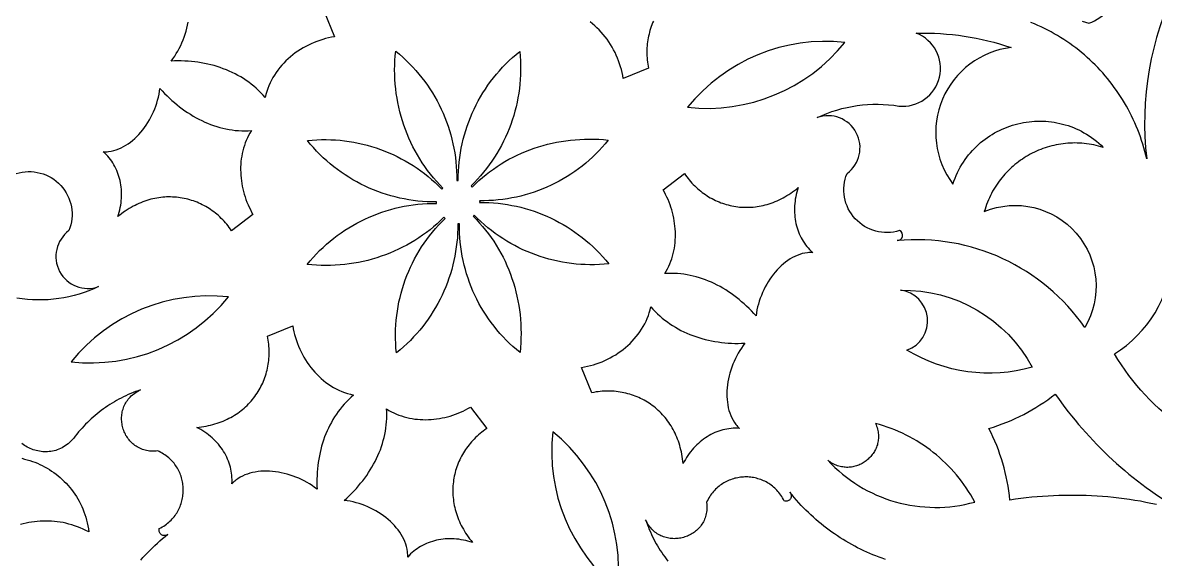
# Model space of a CAD drawing. Extents: x 3927 to 5087, y -513 to 1114.
# Drawn here: x 4436 to 4621.9, y 8.8 to 96.9 of the extents above; entities that cross this region are included whole.
import ezdxf

# ---------------------------------------------------------------- set-up
doc = ezdxf.new("R2010")
doc.units = 0
doc.layers.add('LAYER_1', color=18, linetype='CONTINUOUS')

msp = doc.modelspace()

# ---------------------------------------------------------------- linework, layer by layer
at = {"layer": 'LAYER_1'}
for points in [[(4609.86, 97.13), (4610.94, 96.78, 0.61665), (4612.75, 109.61, 0.063158)], [(4625.38, 103, 0.145764), (4620.44, 74.51), (4620.3, 75.13), (4620.14, 75.74), (4619.98, 76.35), (4619.8, 76.95), (4619.6, 77.55), (4619.4, 78.14), (4619.19, 78.72), (4618.97, 79.3), (4618.73, 79.87), (4618.49, 80.44), (4618.23, 81), (4617.96, 81.56), (4617.69, 82.11), (4617.4, 82.65), (4617.1, 83.18), (4616.8, 83.71), (4616.48, 84.24), (4616.15, 84.75), (4615.82, 85.26), (4615.47, 85.76), (4615.12, 86.25), (4614.76, 86.74), (4614.38, 87.22), (4614, 87.69), (4613.61, 88.15), (4613.22, 88.61), (4612.81, 89.06), (4612.39, 89.5), (4611.97, 89.93), (4611.54, 90.35), (4611.1, 90.77), (4610.66, 91.17), (4610.2, 91.57), (4609.74, 91.96), (4609.27, 92.34), (4608.79, 92.71), (4608.31, 93.07), (4607.82, 93.42), (4607.32, 93.77), (4606.82, 94.1), (4606.31, 94.43), (4605.79, 94.74), (4605.27, 95.05), (4604.74, 95.34), (4604.21, 95.63), (4603.66, 95.9), (4603.12, 96.17), (4602.57, 96.42), (4602.01, 96.67), (4601.44, 96.9)], [(4434.92, 72.11, -0.636132), (4443.56, 62.75, 0.862472), (4448.44, 53.57, -0.153049), (4435.04, 51.69, 0.87466)], [(4673.43, 31.76, -0.453995), (4615.15, 42.54, 0.240725), (4624.65, 58.31)], [(4622.02, 17.83), (4621.14, 18.02), (4620.27, 18.19), (4619.39, 18.36), (4618.5, 18.51), (4617.62, 18.64), (4616.73, 18.77), (4615.85, 18.88), (4614.96, 18.98), (4614.07, 19.07), (4613.18, 19.14), (4612.29, 19.21), (4611.39, 19.26), (4610.5, 19.3), (4609.61, 19.32), (4608.71, 19.34), (4607.82, 19.34), (4606.92, 19.33), (4606.03, 19.31), (4605.14, 19.27), (4604.24, 19.23), (4603.35, 19.17), (4602.46, 19.1), (4601.56, 19.02), (4600.67, 18.92), (4599.78, 18.82), (4598.89, 18.7), (4598, 18.57), (4597.92, 19.33), (4597.81, 20.1), (4597.69, 20.85), (4597.55, 21.61), (4597.39, 22.36), (4597.22, 23.11), (4597.03, 23.86), (4596.82, 24.59), (4596.59, 25.33), (4596.35, 26.06), (4596.09, 26.78), (4595.82, 27.5), (4595.52, 28.21), (4595.21, 28.91), (4594.89, 29.61), (4594.55, 30.3), (4595.28, 30.53), (4596.01, 30.78), (4596.74, 31.05), (4597.46, 31.33), (4598.17, 31.63), (4598.87, 31.94), (4599.56, 32.28), (4600.25, 32.62), (4600.93, 32.98), (4601.6, 33.36), (4602.26, 33.76), (4602.92, 34.16), (4603.56, 34.59), (4604.19, 35.03), (4604.82, 35.48), (4605.43, 35.95, 0.11065), (4626.36, 16.72)]]:
    msp.add_lwpolyline(points, format="xyb", dxfattribs=at)
for points in [[(4485.44, 98.69), (4487.15, 94.54), (4486.66, 94.46), (4486.17, 94.36), (4485.69, 94.24), (4485.21, 94.11), (4484.73, 93.96), (4484.26, 93.79), (4483.79, 93.6), (4483.33, 93.4), (4482.87, 93.19), (4482.42, 92.96), (4481.98, 92.71), (4481.55, 92.45), (4481.13, 92.18), (4480.71, 91.89), (4480.31, 91.58), (4479.92, 91.26), (4479.54, 90.93), (4479.18, 90.59), (4478.82, 90.23), (4478.48, 89.87), (4478.16, 89.49), (4477.85, 89.09), (4477.56, 88.69), (4477.29, 88.27), (4477.03, 87.85), (4476.79, 87.41), (4476.57, 86.97), (4476.37, 86.51), (4476.19, 86.04), (4476.03, 85.57), (4475.89, 85.08), (4475.78, 84.59), (4475.43, 84.99), (4475.06, 85.37), (4474.68, 85.74), (4474.3, 86.1), (4473.9, 86.45), (4473.49, 86.78), (4473.07, 87.09), (4472.64, 87.39), (4472.2, 87.68), (4471.76, 87.96), (4471.3, 88.22), (4470.84, 88.46), (4470.36, 88.7), (4469.88, 88.92), (4469.4, 89.12), (4468.9, 89.31), (4468.4, 89.49), (4467.89, 89.66), (4467.38, 89.81), (4466.86, 89.95), (4466.34, 90.07), (4465.81, 90.18), (4465.28, 90.28), (4464.74, 90.37), (4464.2, 90.44), (4463.66, 90.49), (4463.11, 90.54), (4462.56, 90.57), (4462.01, 90.59), (4461.45, 90.59), (4460.89, 90.58), (4460.34, 90.56), (4460.63, 90.95), (4460.92, 91.36), (4461.19, 91.78), (4461.44, 92.21), (4461.68, 92.65), (4461.91, 93.1), (4462.12, 93.56), (4462.31, 94.03), (4462.49, 94.5), (4462.65, 94.98), (4462.79, 95.46), (4462.92, 95.95), (4463.03, 96.43), (4463.12, 96.92)], [(4539.48, 97.1), (4539.35, 96.81), (4539.23, 96.51), (4539.12, 96.21), (4539.02, 95.91), (4538.92, 95.6), (4538.84, 95.29), (4538.76, 94.98), (4538.68, 94.67), (4538.62, 94.35), (4538.57, 94.03), (4538.52, 93.71), (4538.48, 93.39), (4538.45, 93.06), (4538.43, 92.74), (4538.41, 92.41), (4538.41, 92.08), (4538.41, 91.75), (4538.42, 91.42), (4538.45, 91.08), (4538.47, 90.75), (4538.51, 90.41), (4538.56, 90.08), (4538.62, 89.74), (4538.68, 89.41), (4534.53, 87.7), (4534.45, 88.19), (4534.35, 88.68), (4534.23, 89.16), (4534.1, 89.64), (4533.94, 90.12), (4533.78, 90.59), (4533.59, 91.06), (4533.39, 91.52), (4533.18, 91.98), (4532.95, 92.43), (4532.7, 92.87), (4532.44, 93.3), (4532.16, 93.72), (4531.87, 94.13), (4531.57, 94.54), (4531.25, 94.93), (4530.92, 95.31), (4530.58, 95.67), (4530.22, 96.03), (4529.85, 96.36), (4529.47, 96.69), (4529.08, 97)], [(4455.35, 8.7), (4455.72, 9.12), (4456.09, 9.53), (4456.48, 9.93), (4456.87, 10.34), (4457.27, 10.73), (4457.68, 11.12), (4458.09, 11.5), (4458.51, 11.88), (4458.94, 12.24), (4459.38, 12.61), (4459.82, 12.96), (4459.69, 12.86), (4459.56, 12.79), (4459.42, 12.75), (4459.28, 12.73), (4459.14, 12.73), (4459, 12.76), (4458.87, 12.81), (4458.75, 12.88), (4458.64, 12.96), (4458.55, 13.06), (4458.47, 13.17), (4458.41, 13.3), (4458.37, 13.43), (4458.35, 13.58), (4458.36, 13.73), (4458.4, 13.89), (4458.65, 14.02), (4458.89, 14.15), (4459.12, 14.29), (4459.34, 14.44), (4459.56, 14.6), (4459.76, 14.76), (4459.96, 14.92), (4460.15, 15.1), (4460.33, 15.27), (4460.51, 15.46), (4460.68, 15.65), (4460.83, 15.84), (4460.98, 16.04), (4461.13, 16.24), (4461.26, 16.44), (4461.39, 16.65), (4461.51, 16.87), (4461.62, 17.08), (4461.72, 17.3), (4461.81, 17.53), (4461.9, 17.75), (4461.98, 17.98), (4462.05, 18.21), (4462.11, 18.44), (4462.17, 18.68), (4462.21, 18.91), (4462.25, 19.15), (4462.28, 19.39), (4462.31, 19.63), (4462.32, 19.87), (4462.33, 20.1), (4462.33, 20.34), (4462.32, 20.58), (4462.3, 20.82), (4462.28, 21.06), (4462.24, 21.3), (4462.2, 21.53), (4462.16, 21.77), (4462.1, 22), (4462.03, 22.23), (4461.96, 22.46), (4461.88, 22.69), (4461.8, 22.92), (4461.7, 23.14), (4461.6, 23.36), (4461.49, 23.57), (4461.37, 23.78), (4461.24, 23.99), (4461.11, 24.2), (4460.96, 24.4), (4460.81, 24.59), (4460.65, 24.79), (4460.49, 24.97), (4460.31, 25.15), (4460.13, 25.33), (4459.94, 25.5), (4459.75, 25.67), (4459.54, 25.82), (4459.33, 25.98), (4459.11, 26.12), (4458.88, 26.26), (4458.64, 26.39), (4458.4, 26.52), (4458.15, 26.64), (4457.87, 26.61), (4457.6, 26.59), (4457.33, 26.58), (4457.07, 26.59), (4456.81, 26.61), (4456.56, 26.64), (4456.32, 26.69), (4456.08, 26.74), (4455.85, 26.8), (4455.62, 26.88), (4455.4, 26.96), (4455.19, 27.06), (4454.98, 27.16), (4454.78, 27.27), (4454.59, 27.39), (4454.4, 27.52), (4454.22, 27.66), (4454.05, 27.8), (4453.88, 27.95), (4453.73, 28.11), (4453.57, 28.28), (4453.43, 28.45), (4453.29, 28.62), (4453.17, 28.8), (4453.04, 28.99), (4452.93, 29.18), (4452.83, 29.38), (4452.73, 29.58), (4452.64, 29.78), (4452.56, 29.99), (4452.48, 30.2), (4452.42, 30.41), (4452.36, 30.63), (4452.31, 30.85), (4452.28, 31.07), (4452.24, 31.29), (4452.22, 31.51), (4452.21, 31.73), (4452.21, 31.95), (4452.21, 32.18), (4452.23, 32.4), (4452.25, 32.62), (4452.28, 32.84), (4452.32, 33.06), (4452.38, 33.28), (4452.44, 33.5), (4452.51, 33.71), (4452.59, 33.92), (4452.68, 34.13), (4452.78, 34.33), (4452.9, 34.53), (4453.02, 34.73), (4453.15, 34.92), (4453.29, 35.11), (4453.45, 35.29), (4453.61, 35.46), (4453.78, 35.64), (4453.97, 35.8), (4454.17, 35.96), (4454.37, 36.11), (4454.59, 36.25), (4454.82, 36.39), (4455.06, 36.52), (4455.31, 36.64), (4454.91, 36.5), (4454.5, 36.35), (4454.1, 36.19), (4453.7, 36.03), (4453.3, 35.86), (4452.91, 35.68), (4452.53, 35.5), (4452.14, 35.3), (4451.76, 35.1), (4451.39, 34.9), (4451.02, 34.68), (4450.65, 34.46), (4450.29, 34.24), (4449.93, 34), (4449.57, 33.76), (4449.22, 33.51), (4448.88, 33.26), (4448.54, 33), (4448.21, 32.73), (4447.88, 32.46), (4447.55, 32.18), (4447.23, 31.9), (4446.92, 31.6), (4446.61, 31.31), (4446.31, 31), (4446.01, 30.69), (4445.72, 30.38), (4445.43, 30.05), (4445.15, 29.73), (4444.88, 29.39), (4444.61, 29.06), (4444.35, 28.71), (4444.12, 28.46), (4443.9, 28.23), (4443.66, 28.01), (4443.42, 27.81), (4443.18, 27.62), (4442.94, 27.45), (4442.69, 27.29), (4442.43, 27.15), (4442.17, 27.02), (4441.92, 26.91), (4441.65, 26.81), (4441.39, 26.72), (4441.13, 26.65), (4440.86, 26.59), (4440.59, 26.54), (4440.32, 26.51), (4440.06, 26.49), (4439.79, 26.48), (4439.52, 26.48), (4439.26, 26.5), (4438.99, 26.53), (4438.73, 26.57), (4438.47, 26.62), (4438.21, 26.68), (4437.96, 26.75), (4437.7, 26.83), (4437.45, 26.92), (4437.21, 27.02), (4436.97, 27.13), (4436.73, 27.25), (4436.5, 27.38), (4436.28, 27.52), (4436.06, 27.67), (4435.84, 27.83)], [(4435.85, 25.41), (4436.28, 25.3), (4436.71, 25.19), (4437.14, 25.06), (4437.56, 24.91), (4437.97, 24.76), (4438.38, 24.59), (4438.79, 24.41), (4439.19, 24.22), (4439.58, 24.01), (4439.97, 23.79), (4440.35, 23.56), (4440.73, 23.32), (4441.09, 23.07), (4441.45, 22.8), (4441.8, 22.53), (4442.14, 22.24), (4442.48, 21.94), (4442.8, 21.63), (4443.11, 21.31), (4443.42, 20.98), (4443.71, 20.63), (4444, 20.28), (4444.27, 19.92), (4444.53, 19.54), (4444.78, 19.16), (4445.02, 18.77), (4445.25, 18.36), (4445.46, 17.95), (4445.66, 17.53), (4445.85, 17.1), (4446.02, 16.66), (4446.18, 16.21), (4446.32, 15.75), (4446.45, 15.28), (4446.57, 14.81), (4446.67, 14.32), (4446.75, 13.83), (4446.82, 13.33), (4446.36, 13.57), (4445.9, 13.79), (4445.43, 13.99), (4444.96, 14.18), (4444.49, 14.35), (4444.02, 14.5), (4443.55, 14.63), (4443.07, 14.75), (4442.6, 14.86), (4442.12, 14.94), (4441.65, 15.01), (4441.17, 15.06), (4440.7, 15.1), (4440.23, 15.13), (4439.76, 15.13), (4439.29, 15.12), (4438.82, 15.1), (4438.35, 15.06), (4437.89, 15.01), (4437.43, 14.95), (4436.97, 14.86), (4436.52, 14.77), (4436.07, 14.66), (4435.63, 14.54)], [(4577.56, 8.84), (4577.04, 9.02), (4576.53, 9.2), (4576.01, 9.4), (4575.5, 9.6), (4574.99, 9.81), (4574.49, 10.04), (4573.99, 10.26), (4573.49, 10.5), (4573, 10.75), (4572.51, 11), (4572.03, 11.26), (4571.55, 11.53), (4571.07, 11.81), (4570.6, 12.09), (4570.13, 12.39), (4569.67, 12.69), (4569.21, 13), (4568.76, 13.31), (4568.31, 13.64), (4567.87, 13.97), (4567.43, 14.31), (4566.99, 14.66), (4566.57, 15.01), (4566.14, 15.37), (4565.73, 15.74), (4565.32, 16.12), (4564.91, 16.51), (4564.51, 16.9), (4564.11, 17.3), (4563.73, 17.7), (4563.34, 18.12), (4562.97, 18.54), (4562.6, 18.97), (4562.24, 19.4), (4561.88, 19.85), (4561.98, 19.72), (4562.05, 19.58), (4562.1, 19.44), (4562.11, 19.3), (4562.11, 19.16), (4562.08, 19.03), (4562.03, 18.9), (4561.97, 18.78), (4561.88, 18.67), (4561.79, 18.57), (4561.67, 18.49), (4561.55, 18.43), (4561.41, 18.39), (4561.26, 18.38), (4561.11, 18.39), (4560.95, 18.43), (4560.83, 18.68), (4560.69, 18.91), (4560.55, 19.15), (4560.4, 19.37), (4560.25, 19.58), (4560.09, 19.79), (4559.92, 19.99), (4559.75, 20.18), (4559.57, 20.36), (4559.39, 20.54), (4559.2, 20.7), (4559.01, 20.86), (4558.81, 21.01), (4558.61, 21.15), (4558.4, 21.29), (4558.19, 21.41), (4557.98, 21.53), (4557.76, 21.64), (4557.54, 21.74), (4557.32, 21.84), (4557.09, 21.93), (4556.86, 22), (4556.63, 22.07), (4556.4, 22.14), (4556.17, 22.19), (4555.93, 22.24), (4555.69, 22.28), (4555.46, 22.31), (4555.22, 22.33), (4554.98, 22.35), (4554.74, 22.35), (4554.5, 22.35), (4554.26, 22.34), (4554.02, 22.33), (4553.78, 22.3), (4553.55, 22.27), (4553.31, 22.23), (4553.07, 22.18), (4552.84, 22.13), (4552.61, 22.06), (4552.38, 21.99), (4552.15, 21.91), (4551.93, 21.82), (4551.71, 21.73), (4551.49, 21.62), (4551.27, 21.51), (4551.06, 21.39), (4550.85, 21.27), (4550.65, 21.13), (4550.45, 20.99), (4550.25, 20.84), (4550.06, 20.68), (4549.87, 20.51), (4549.69, 20.34), (4549.51, 20.16), (4549.34, 19.97), (4549.18, 19.77), (4549.02, 19.57), (4548.87, 19.35), (4548.72, 19.13), (4548.58, 18.91), (4548.45, 18.67), (4548.33, 18.43), (4548.21, 18.17), (4548.24, 17.9), (4548.26, 17.62), (4548.26, 17.36), (4548.25, 17.09), (4548.23, 16.84), (4548.2, 16.59), (4548.16, 16.34), (4548.1, 16.11), (4548.04, 15.87), (4547.96, 15.65), (4547.88, 15.43), (4547.79, 15.22), (4547.68, 15.01), (4547.57, 14.81), (4547.45, 14.62), (4547.32, 14.43), (4547.19, 14.25), (4547.04, 14.08), (4546.89, 13.91), (4546.73, 13.75), (4546.57, 13.6), (4546.4, 13.46), (4546.22, 13.32), (4546.04, 13.19), (4545.85, 13.07), (4545.66, 12.96), (4545.46, 12.85), (4545.26, 12.75), (4545.06, 12.66), (4544.85, 12.58), (4544.64, 12.51), (4544.43, 12.45), (4544.21, 12.39), (4544, 12.34), (4543.78, 12.3), (4543.56, 12.27), (4543.33, 12.25), (4543.11, 12.24), (4542.89, 12.23), (4542.67, 12.24), (4542.44, 12.25), (4542.22, 12.28), (4542, 12.31), (4541.78, 12.35), (4541.56, 12.4), (4541.35, 12.46), (4541.14, 12.54), (4540.92, 12.62), (4540.72, 12.71), (4540.51, 12.81), (4540.31, 12.92), (4540.12, 13.04), (4539.93, 13.18), (4539.74, 13.32), (4539.56, 13.47), (4539.38, 13.64), (4539.21, 13.81), (4539.04, 14), (4538.89, 14.19), (4538.73, 14.4), (4538.59, 14.62), (4538.45, 14.85), (4538.33, 15.09), (4538.2, 15.34), (4538.35, 14.93), (4538.49, 14.53), (4538.65, 14.12), (4538.81, 13.73), (4538.98, 13.33), (4539.16, 12.94), (4539.35, 12.55), (4539.54, 12.17), (4539.74, 11.79), (4539.95, 11.41), (4540.16, 11.04), (4540.38, 10.67), (4540.61, 10.31), (4540.84, 9.95), (4541.08, 9.6), (4541.33, 9.25), (4541.58, 8.91), (4541.84, 8.57)]]:
    msp.add_lwpolyline(points, dxfattribs=at)
for points in [[(4613.31, 76.4), (4612.92, 76.52), (4612.53, 76.63), (4612.14, 76.72), (4611.75, 76.81), (4611.36, 76.88), (4610.97, 76.95), (4610.58, 77), (4610.19, 77.05), (4609.8, 77.08), (4609.41, 77.11), (4609.02, 77.12), (4608.63, 77.13), (4608.24, 77.12), (4607.86, 77.11), (4607.47, 77.08), (4607.09, 77.05), (4606.71, 77.01), (4606.33, 76.95), (4605.96, 76.89), (4605.58, 76.82), (4605.21, 76.74), (4604.84, 76.65), (4604.47, 76.55), (4604.11, 76.44), (4603.75, 76.33), (4603.39, 76.2), (4603.04, 76.07), (4602.69, 75.93), (4602.34, 75.78), (4602, 75.62), (4601.66, 75.45), (4601.33, 75.28), (4601, 75.1), (4600.67, 74.91), (4600.35, 74.71), (4600.03, 74.5), (4599.72, 74.29), (4599.41, 74.06), (4599.11, 73.83), (4598.82, 73.6), (4598.53, 73.35), (4598.24, 73.1), (4597.97, 72.84), (4597.69, 72.58), (4597.43, 72.3), (4597.17, 72.02), (4596.92, 71.74), (4596.67, 71.44), (4596.43, 71.14), (4596.2, 70.84), (4595.98, 70.52), (4595.76, 70.2), (4595.55, 69.88), (4595.35, 69.54), (4595.15, 69.21), (4594.96, 68.86), (4594.79, 68.51), (4594.62, 68.15), (4594.46, 67.79), (4594.3, 67.42), (4594.16, 67.05), (4594.02, 66.67), (4593.9, 66.28), (4593.78, 65.89, -0.719328), (4610.29, 46.86, 0.270929), (4579.51, 61.11, 0.777705), (4579.89, 62.76, -0.636132), (4571.26, 72.13, 0.862472), (4566.38, 81.3, -0.153049), (4579.78, 83.18, 0.87466), (4582.62, 95.13, -0.089383), (4598.18, 92.78, 0.578149), (4588.64, 70.37), (4588.8, 70.86), (4588.99, 71.34), (4589.18, 71.81), (4589.39, 72.27), (4589.61, 72.72), (4589.85, 73.16), (4590.1, 73.58), (4590.36, 74), (4590.63, 74.4), (4590.91, 74.79), (4591.21, 75.17), (4591.51, 75.54), (4591.83, 75.89), (4592.15, 76.23), (4592.49, 76.57), (4592.83, 76.89), (4593.18, 77.19), (4593.55, 77.49), (4593.92, 77.77), (4594.29, 78.04), (4594.68, 78.3), (4595.07, 78.54), (4595.47, 78.78), (4595.88, 79), (4596.29, 79.2), (4596.7, 79.4), (4597.13, 79.58), (4597.56, 79.75), (4597.99, 79.9), (4598.43, 80.04), (4598.87, 80.17), (4599.31, 80.29), (4599.76, 80.39), (4600.21, 80.47), (4600.66, 80.55), (4601.12, 80.61), (4601.57, 80.66), (4602.03, 80.69), (4602.49, 80.71), (4602.95, 80.71), (4603.41, 80.7), (4603.88, 80.68), (4604.34, 80.64), (4604.8, 80.59), (4605.25, 80.52), (4605.71, 80.44), (4606.17, 80.35), (4606.62, 80.24), (4607.07, 80.11), (4607.52, 79.97), (4607.97, 79.82), (4608.41, 79.65), (4608.85, 79.46), (4609.28, 79.26), (4609.71, 79.04), (4610.14, 78.81), (4610.55, 78.57), (4610.97, 78.3), (4611.38, 78.03), (4611.78, 77.73), (4612.17, 77.42), (4612.56, 77.1), (4612.94, 76.76)], [(4545.1, 82.98, 0.255743), (4570.9, 93.62, 0.255743)], [(4469.74, 51.88, 0.255743), (4443.94, 41.24, 0.255743)], [(4581.09, 43.16, 0.794747), (4580.01, 52.98, -0.281952), (4601.66, 40.34, -0.207503)], [(4522.97, 29.75, 0.255743), (4533.6, 3.95, 0.255743)]]:
    msp.add_lwpolyline(points, format="xyb", close=True, dxfattribs=at)
for points in [[(4517.6, 42.77), (4517.01, 43.26), (4516.43, 43.76), (4515.87, 44.27), (4515.33, 44.8), (4514.81, 45.35), (4514.3, 45.91), (4513.81, 46.48), (4513.33, 47.07), (4512.87, 47.66), (4512.44, 48.27), (4512.01, 48.9), (4511.61, 49.53), (4511.23, 50.17), (4510.86, 50.83), (4510.51, 51.49), (4510.18, 52.17), (4509.87, 52.85), (4509.58, 53.54), (4509.31, 54.24), (4509.06, 54.95), (4508.83, 55.66), (4508.62, 56.39), (4508.43, 57.11), (4508.25, 57.85), (4508.1, 58.59), (4507.97, 59.33), (4507.87, 60.08), (4507.78, 60.84), (4507.71, 61.59), (4507.67, 62.36), (4507.65, 63.12), (4507.65, 63.89), (4507.52, 63.88), (4507.39, 63.89), (4507.38, 63.12), (4507.35, 62.36), (4507.31, 61.6), (4507.24, 60.84), (4507.14, 60.09), (4507.03, 59.34), (4506.9, 58.59), (4506.75, 57.85), (4506.57, 57.12), (4506.38, 56.39), (4506.16, 55.67), (4505.93, 54.95), (4505.67, 54.25), (4505.4, 53.54), (4505.11, 52.85), (4504.79, 52.17), (4504.46, 51.49), (4504.11, 50.83), (4503.74, 50.17), (4503.35, 49.52), (4502.94, 48.88), (4502.52, 48.26), (4502.08, 47.65), (4501.62, 47.04), (4501.14, 46.45), (4500.64, 45.87), (4500.13, 45.31), (4499.6, 44.76), (4499.05, 44.22), (4498.48, 43.7), (4497.9, 43.19), (4497.3, 42.7), (4497.23, 43.47), (4497.19, 44.24), (4497.16, 45.01), (4497.16, 45.77), (4497.17, 46.54), (4497.21, 47.3), (4497.28, 48.06), (4497.36, 48.81), (4497.46, 49.57), (4497.59, 50.31), (4497.73, 51.05), (4497.9, 51.79), (4498.09, 52.52), (4498.29, 53.25), (4498.52, 53.97), (4498.77, 54.68), (4499.04, 55.38), (4499.32, 56.08), (4499.63, 56.77), (4499.95, 57.44), (4500.3, 58.11), (4500.66, 58.78), (4501.04, 59.43), (4501.44, 60.07), (4501.86, 60.7), (4502.3, 61.31), (4502.75, 61.92), (4503.22, 62.52), (4503.72, 63.1), (4504.22, 63.67), (4504.75, 64.22), (4505.29, 64.76), (4505.19, 64.85), (4505.1, 64.95), (4504.56, 64.41), (4504, 63.89), (4503.42, 63.39), (4502.83, 62.9), (4502.22, 62.44), (4501.6, 61.99), (4500.97, 61.56), (4500.33, 61.15), (4499.67, 60.75), (4499.01, 60.38), (4498.33, 60.02), (4497.64, 59.69), (4496.95, 59.37), (4496.24, 59.07), (4495.53, 58.8), (4494.81, 58.54), (4494.08, 58.3), (4493.34, 58.08), (4492.6, 57.88), (4491.85, 57.7), (4491.1, 57.55), (4490.34, 57.41), (4489.58, 57.29), (4488.82, 57.2), (4488.05, 57.12), (4487.28, 57.07), (4486.51, 57.04), (4485.74, 57.03), (4484.96, 57.04), (4484.19, 57.07), (4483.41, 57.12), (4482.64, 57.2), (4483.14, 57.79), (4483.65, 58.37), (4484.18, 58.94), (4484.71, 59.48), (4485.27, 60.01), (4485.84, 60.52), (4486.42, 61.02), (4487.01, 61.5), (4487.61, 61.95), (4488.23, 62.4), (4488.86, 62.82), (4489.49, 63.22), (4490.14, 63.61), (4490.8, 63.98), (4491.47, 64.33), (4492.15, 64.66), (4492.83, 64.97), (4493.53, 65.26), (4494.23, 65.53), (4494.94, 65.79), (4495.65, 66.02), (4496.38, 66.23), (4497.11, 66.42), (4497.84, 66.59), (4498.58, 66.74), (4499.33, 66.87), (4500.08, 66.98), (4500.83, 67.07), (4501.59, 67.13), (4502.35, 67.18), (4503.11, 67.2), (4503.88, 67.2), (4503.88, 67.33), (4503.88, 67.46), (4503.12, 67.47), (4502.35, 67.49), (4501.59, 67.54), (4500.84, 67.61), (4500.08, 67.7), (4499.33, 67.82), (4498.59, 67.95), (4497.85, 68.1), (4497.12, 68.28), (4496.39, 68.47), (4495.66, 68.68), (4494.95, 68.92), (4494.24, 69.17), (4493.54, 69.45), (4492.85, 69.74), (4492.16, 70.06), (4491.49, 70.39), (4490.82, 70.74), (4490.16, 71.11), (4489.52, 71.5), (4488.88, 71.9), (4488.25, 72.33), (4487.64, 72.77), (4487.04, 73.23), (4486.45, 73.71), (4485.87, 74.21), (4485.3, 74.72), (4484.75, 75.25), (4484.22, 75.8), (4483.69, 76.37), (4483.18, 76.95), (4482.69, 77.54), (4483.46, 77.61), (4484.23, 77.66), (4485, 77.69), (4485.77, 77.69), (4486.53, 77.67), (4487.3, 77.63), (4488.05, 77.57), (4488.81, 77.49), (4489.56, 77.39), (4490.31, 77.26), (4491.05, 77.11), (4491.79, 76.95), (4492.52, 76.76), (4493.24, 76.55), (4493.96, 76.33), (4494.67, 76.08), (4495.38, 75.81), (4496.07, 75.53), (4496.76, 75.22), (4497.44, 74.9), (4498.11, 74.55), (4498.77, 74.19), (4499.42, 73.81), (4500.06, 73.41), (4500.69, 72.99), (4501.31, 72.55), (4501.92, 72.1), (4502.51, 71.62), (4503.09, 71.13), (4503.66, 70.63), (4504.22, 70.1), (4504.76, 69.56), (4504.85, 69.66), (4504.94, 69.74), (4504.41, 70.29), (4503.89, 70.85), (4503.38, 71.43), (4502.9, 72.02), (4502.43, 72.63), (4501.98, 73.25), (4501.55, 73.88), (4501.14, 74.52), (4500.75, 75.17), (4500.37, 75.84), (4500.02, 76.52), (4499.68, 77.2), (4499.37, 77.9), (4499.07, 78.61), (4498.79, 79.32), (4498.53, 80.04), (4498.29, 80.77), (4498.08, 81.5), (4497.88, 82.25), (4497.7, 82.99), (4497.54, 83.75), (4497.41, 84.5), (4497.29, 85.26), (4497.19, 86.03), (4497.12, 86.8), (4497.06, 87.57), (4497.03, 88.34), (4497.02, 89.11), (4497.03, 89.89), (4497.06, 90.66), (4497.12, 91.43), (4497.19, 92.21), (4497.79, 91.71), (4498.37, 91.2), (4498.93, 90.67), (4499.48, 90.13), (4500.01, 89.58), (4500.52, 89.01), (4501.01, 88.43), (4501.49, 87.84), (4501.95, 87.24), (4502.39, 86.62), (4502.81, 85.99), (4503.22, 85.35), (4503.61, 84.71), (4503.97, 84.05), (4504.32, 83.38), (4504.65, 82.7), (4504.97, 82.02), (4505.26, 81.32), (4505.53, 80.62), (4505.78, 79.91), (4506.01, 79.19), (4506.23, 78.47), (4506.42, 77.74), (4506.59, 77.01), (4506.74, 76.27), (4506.87, 75.52), (4506.98, 74.77), (4507.06, 74.02), (4507.13, 73.26), (4507.17, 72.5), (4507.2, 71.73), (4507.2, 70.97), (4507.33, 70.97), (4507.46, 70.96), (4507.46, 71.73), (4507.49, 72.49), (4507.54, 73.25), (4507.61, 74.01), (4507.7, 74.76), (4507.81, 75.51), (4507.94, 76.26), (4508.1, 77), (4508.27, 77.73), (4508.47, 78.46), (4508.68, 79.18), (4508.91, 79.9), (4509.17, 80.61), (4509.44, 81.31), (4509.74, 82), (4510.05, 82.69), (4510.38, 83.36), (4510.73, 84.03), (4511.1, 84.68), (4511.49, 85.33), (4511.9, 85.97), (4512.32, 86.59), (4512.77, 87.21), (4513.23, 87.81), (4513.71, 88.4), (4514.2, 88.98), (4514.72, 89.54), (4515.25, 90.09), (4515.8, 90.63), (4516.36, 91.16), (4516.94, 91.66), (4517.54, 92.16), (4517.61, 91.39), (4517.66, 90.62), (4517.68, 89.85), (4517.69, 89.08), (4517.67, 88.31), (4517.63, 87.55), (4517.57, 86.79), (4517.48, 86.04), (4517.38, 85.29), (4517.26, 84.54), (4517.11, 83.8), (4516.94, 83.06), (4516.76, 82.33), (4516.55, 81.61), (4516.32, 80.89), (4516.08, 80.18), (4515.81, 79.47), (4515.52, 78.78), (4515.22, 78.09), (4514.89, 77.41), (4514.55, 76.74), (4514.18, 76.08), (4513.8, 75.43), (4513.4, 74.79), (4512.98, 74.16), (4512.55, 73.54), (4512.09, 72.93), (4511.62, 72.34), (4511.13, 71.76), (4510.62, 71.19), (4510.1, 70.63), (4509.55, 70.09), (4509.65, 70), (4509.74, 69.9), (4510.29, 70.44), (4510.85, 70.96), (4511.42, 71.46), (4512.01, 71.95), (4512.61, 72.41), (4513.22, 72.86), (4513.84, 73.28), (4514.48, 73.69), (4515.12, 74.08), (4515.78, 74.45), (4516.45, 74.8), (4517.13, 75.14), (4517.81, 75.45), (4518.51, 75.74), (4519.21, 76.02), (4519.93, 76.27), (4520.65, 76.51), (4521.37, 76.72), (4522.11, 76.92), (4522.85, 77.09), (4523.59, 77.25), (4524.35, 77.38), (4525.1, 77.5), (4525.86, 77.59), (4526.63, 77.67), (4527.4, 77.72), (4528.17, 77.75), (4528.95, 77.76), (4529.73, 77.76), (4530.51, 77.73), (4531.29, 77.68), (4532.07, 77.6), (4531.59, 77.01), (4531.09, 76.44), (4530.57, 75.88), (4530.04, 75.34), (4529.5, 74.81), (4528.94, 74.3), (4528.37, 73.81), (4527.78, 73.34), (4527.18, 72.88), (4526.57, 72.44), (4525.95, 72.02), (4525.32, 71.62), (4524.67, 71.23), (4524.02, 70.86), (4523.36, 70.52), (4522.68, 70.19), (4522, 69.88), (4521.31, 69.59), (4520.61, 69.32), (4519.9, 69.06), (4519.18, 68.83), (4518.46, 68.62), (4517.73, 68.43), (4517, 68.26), (4516.26, 68.11), (4515.52, 67.98), (4514.77, 67.87), (4514.01, 67.78), (4513.25, 67.72), (4512.49, 67.67), (4511.73, 67.65), (4510.96, 67.65), (4510.97, 67.52), (4510.96, 67.39), (4511.73, 67.38), (4512.49, 67.36), (4513.25, 67.31), (4514.01, 67.24), (4514.76, 67.15), (4515.51, 67.04), (4516.25, 66.9), (4516.99, 66.75), (4517.73, 66.58), (4518.46, 66.38), (4519.18, 66.17), (4519.89, 65.93), (4520.6, 65.68), (4521.3, 65.4), (4522, 65.11), (4522.68, 64.8), (4523.36, 64.47), (4524.02, 64.11), (4524.68, 63.74), (4525.33, 63.36), (4525.96, 62.95), (4526.59, 62.52), (4527.2, 62.08), (4527.81, 61.62), (4528.4, 61.14), (4528.97, 60.64), (4529.54, 60.13), (4530.09, 59.6), (4530.63, 59.05), (4531.15, 58.49), (4531.66, 57.91), (4532.15, 57.31), (4531.38, 57.24), (4530.61, 57.19), (4529.84, 57.16), (4529.07, 57.16), (4528.31, 57.18), (4527.55, 57.22), (4526.79, 57.28), (4526.03, 57.36), (4525.28, 57.47), (4524.54, 57.59), (4523.79, 57.74), (4523.06, 57.9), (4522.33, 58.09), (4521.6, 58.3), (4520.88, 58.53), (4520.17, 58.77), (4519.47, 59.04), (4518.77, 59.33), (4518.08, 59.63), (4517.4, 59.96), (4516.73, 60.3), (4516.07, 60.66), (4515.42, 61.05), (4514.78, 61.45), (4514.15, 61.87), (4513.53, 62.3), (4512.93, 62.76), (4512.33, 63.23), (4511.75, 63.72), (4511.18, 64.23), (4510.63, 64.75), (4510.08, 65.29), (4510, 65.2), (4509.9, 65.11), (4510.44, 64.56), (4510.96, 64), (4511.46, 63.43), (4511.94, 62.84), (4512.41, 62.24), (4512.85, 61.63), (4513.28, 61.01), (4513.69, 60.37), (4514.08, 59.72), (4514.45, 59.07), (4514.8, 58.4), (4515.13, 57.72), (4515.44, 57.03), (4515.74, 56.34), (4516.01, 55.63), (4516.27, 54.92), (4516.5, 54.2), (4516.72, 53.48), (4516.91, 52.74), (4517.09, 52), (4517.24, 51.25), (4517.38, 50.5), (4517.49, 49.75), (4517.59, 48.98), (4517.66, 48.22), (4517.71, 47.45), (4517.75, 46.68), (4517.76, 45.9), (4517.75, 45.12), (4517.72, 44.34), (4517.67, 43.56)], [(4458.51, 86.09), (4458.89, 85.68), (4459.27, 85.27), (4459.66, 84.88), (4460.06, 84.49), (4460.47, 84.12), (4460.88, 83.76), (4461.3, 83.41), (4461.73, 83.07), (4462.16, 82.74), (4462.6, 82.42), (4463.05, 82.12), (4463.5, 81.83), (4463.96, 81.55), (4464.42, 81.28), (4464.89, 81.03), (4465.37, 80.8), (4465.85, 80.57), (4466.33, 80.37), (4466.82, 80.17), (4467.31, 80), (4467.81, 79.83), (4468.31, 79.69), (4468.82, 79.56), (4469.33, 79.44), (4469.84, 79.34), (4470.36, 79.26), (4470.87, 79.2), (4471.39, 79.15), (4471.92, 79.12), (4472.44, 79.11), (4472.97, 79.12), (4473.5, 79.15), (4473.26, 78.76), (4473.05, 78.36), (4472.85, 77.96), (4472.66, 77.55), (4472.5, 77.13), (4472.35, 76.71), (4472.21, 76.28), (4472.1, 75.85), (4472, 75.41), (4471.92, 74.97), (4471.85, 74.53), (4471.8, 74.08), (4471.76, 73.64), (4471.74, 73.19), (4471.74, 72.74), (4471.75, 72.28), (4471.77, 71.83), (4471.81, 71.38), (4471.86, 70.93), (4471.93, 70.49), (4472.01, 70.04), (4472.11, 69.6), (4472.22, 69.15), (4472.34, 68.72), (4472.48, 68.28), (4472.62, 67.86), (4472.78, 67.43), (4472.96, 67.01), (4473.14, 66.6), (4473.34, 66.2), (4473.55, 65.8), (4473.77, 65.41), (4470.26, 62.73), (4470.07, 63.01), (4469.87, 63.28), (4469.67, 63.55), (4469.46, 63.8), (4469.25, 64.06), (4469.03, 64.3), (4468.8, 64.54), (4468.57, 64.77), (4468.34, 65), (4468.1, 65.22), (4467.85, 65.43), (4467.6, 65.63), (4467.35, 65.83), (4467.09, 66.02), (4466.82, 66.2), (4466.56, 66.38), (4466.29, 66.55), (4466.01, 66.71), (4465.73, 66.86), (4465.45, 67.01), (4465.17, 67.15), (4464.88, 67.28), (4464.59, 67.4), (4464.29, 67.52), (4463.99, 67.63), (4463.69, 67.72), (4463.39, 67.82), (4463.09, 67.9), (4462.78, 67.98), (4462.47, 68.04), (4462.16, 68.1), (4461.84, 68.15), (4461.53, 68.2), (4461.21, 68.23), (4460.89, 68.26), (4460.57, 68.27), (4460.25, 68.28), (4459.93, 68.28), (4459.6, 68.28), (4459.28, 68.26), (4458.96, 68.23), (4458.63, 68.2), (4458.3, 68.15), (4457.98, 68.1), (4457.65, 68.04), (4457.32, 67.97), (4457, 67.89), (4456.67, 67.8), (4456.35, 67.7), (4456.02, 67.59), (4455.7, 67.47), (4455.37, 67.34), (4455.05, 67.21), (4454.73, 67.06), (4454.41, 66.9), (4454.09, 66.74), (4453.77, 66.56), (4453.45, 66.37), (4453.14, 66.18), (4452.82, 65.97), (4452.51, 65.76), (4452.2, 65.53), (4451.9, 65.29), (4451.59, 65.05), (4451.71, 65.42), (4451.82, 65.8), (4451.91, 66.17), (4451.99, 66.55), (4452.06, 66.93), (4452.11, 67.3), (4452.16, 67.68), (4452.18, 68.05), (4452.2, 68.42), (4452.2, 68.79), (4452.19, 69.16), (4452.17, 69.53), (4452.13, 69.89), (4452.09, 70.25), (4452.03, 70.6), (4451.95, 70.96), (4451.87, 71.3), (4451.77, 71.64), (4451.67, 71.98), (4451.55, 72.31), (4451.41, 72.63), (4451.27, 72.95), (4451.12, 73.26), (4450.95, 73.56), (4450.77, 73.86), (4450.58, 74.15), (4450.38, 74.42), (4450.17, 74.69), (4449.95, 74.96), (4449.71, 75.21), (4449.47, 75.45), (4449.21, 75.68), (4449.43, 75.68), (4449.64, 75.68), (4449.86, 75.7), (4450.07, 75.72), (4450.49, 75.79), (4450.91, 75.88), (4451.33, 76.01), (4451.73, 76.16), (4452.13, 76.33), (4452.53, 76.53), (4452.91, 76.75), (4453.29, 77), (4453.66, 77.27), (4454.02, 77.56), (4454.37, 77.86), (4454.71, 78.19), (4455.04, 78.54), (4455.36, 78.9), (4455.67, 79.27), (4455.96, 79.66), (4456.24, 80.07), (4456.51, 80.48), (4456.77, 80.91), (4457.01, 81.35), (4457.23, 81.8), (4457.44, 82.26), (4457.64, 82.72), (4457.81, 83.19), (4457.98, 83.67), (4458.12, 84.15), (4458.25, 84.63), (4458.35, 85.12), (4458.44, 85.61)], [(4556.32, 48.77), (4555.95, 49.18), (4555.57, 49.59), (4555.18, 49.98), (4554.78, 50.37), (4554.37, 50.74), (4553.96, 51.1), (4553.54, 51.46), (4553.11, 51.8), (4552.68, 52.12), (4552.23, 52.44), (4551.79, 52.74), (4551.34, 53.03), (4550.88, 53.31), (4550.41, 53.58), (4549.94, 53.83), (4549.47, 54.06), (4548.99, 54.29), (4548.5, 54.49), (4548.01, 54.69), (4547.52, 54.86), (4547.02, 55.03), (4546.52, 55.17), (4546.02, 55.31), (4545.51, 55.42), (4545, 55.52), (4544.48, 55.6), (4543.96, 55.66), (4543.44, 55.71), (4542.92, 55.74), (4542.39, 55.75), (4541.87, 55.74), (4541.34, 55.71), (4541.57, 56.1), (4541.79, 56.5), (4541.99, 56.9), (4542.17, 57.31), (4542.34, 57.73), (4542.49, 58.15), (4542.62, 58.58), (4542.74, 59.01), (4542.84, 59.45), (4542.92, 59.89), (4542.99, 60.33), (4543.04, 60.78), (4543.07, 61.22), (4543.09, 61.67), (4543.1, 62.12), (4543.09, 62.58), (4543.06, 63.03), (4543.02, 63.48), (4542.97, 63.93), (4542.9, 64.38), (4542.82, 64.82), (4542.73, 65.27), (4542.62, 65.71), (4542.5, 66.14), (4542.36, 66.58), (4542.21, 67), (4542.05, 67.43), (4541.88, 67.85), (4541.69, 68.26), (4541.49, 68.66), (4541.28, 69.06), (4541.06, 69.45), (4544.57, 72.13), (4544.76, 71.85), (4544.96, 71.58), (4545.16, 71.31), (4545.37, 71.06), (4545.59, 70.8), (4545.81, 70.56), (4546.03, 70.32), (4546.26, 70.09), (4546.5, 69.86), (4546.74, 69.64), (4546.99, 69.43), (4547.24, 69.23), (4547.49, 69.03), (4547.75, 68.84), (4548.01, 68.66), (4548.28, 68.48), (4548.55, 68.31), (4548.82, 68.15), (4549.1, 68), (4549.38, 67.85), (4549.67, 67.71), (4549.96, 67.58), (4550.25, 67.46), (4550.54, 67.34), (4550.84, 67.24), (4551.14, 67.14), (4551.44, 67.04), (4551.75, 66.96), (4552.06, 66.88), (4552.37, 66.82), (4552.68, 66.76), (4552.99, 66.71), (4553.31, 66.66), (4553.62, 66.63), (4553.94, 66.6), (4554.26, 66.59), (4554.59, 66.58), (4554.91, 66.58), (4555.23, 66.58), (4555.56, 66.6), (4555.88, 66.63), (4556.21, 66.66), (4556.53, 66.71), (4556.86, 66.76), (4557.18, 66.82), (4557.51, 66.89), (4557.84, 66.97), (4558.16, 67.06), (4558.49, 67.16), (4558.82, 67.27), (4559.14, 67.39), (4559.46, 67.52), (4559.79, 67.65), (4560.11, 67.8), (4560.43, 67.96), (4560.75, 68.12), (4561.07, 68.3), (4561.38, 68.49), (4561.7, 68.68), (4562.01, 68.89), (4562.32, 69.1), (4562.63, 69.33), (4562.94, 69.57), (4563.24, 69.81), (4563.12, 69.44), (4563.02, 69.06), (4562.92, 68.69), (4562.84, 68.31), (4562.77, 67.93), (4562.72, 67.56), (4562.68, 67.18), (4562.65, 66.81), (4562.64, 66.44), (4562.63, 66.07), (4562.64, 65.7), (4562.67, 65.33), (4562.7, 64.97), (4562.75, 64.61), (4562.81, 64.26), (4562.88, 63.9), (4562.97, 63.56), (4563.06, 63.22), (4563.17, 62.88), (4563.29, 62.55), (4563.42, 62.23), (4563.57, 61.91), (4563.72, 61.6), (4563.89, 61.3), (4564.06, 61), (4564.25, 60.71), (4564.45, 60.44), (4564.67, 60.17), (4564.89, 59.91), (4565.12, 59.65), (4565.37, 59.41), (4565.62, 59.18), (4565.41, 59.18), (4565.19, 59.18), (4564.98, 59.16), (4564.76, 59.14), (4564.34, 59.07), (4563.92, 58.98), (4563.51, 58.85), (4563.1, 58.7), (4562.7, 58.53), (4562.31, 58.33), (4561.92, 58.11), (4561.55, 57.86), (4561.18, 57.59), (4560.82, 57.3), (4560.47, 57), (4560.13, 56.67), (4559.8, 56.33), (4559.48, 55.96), (4559.17, 55.59), (4558.88, 55.2), (4558.59, 54.79), (4558.33, 54.38), (4558.07, 53.95), (4557.83, 53.51), (4557.6, 53.06), (4557.39, 52.61), (4557.2, 52.14), (4557.02, 51.67), (4556.86, 51.19), (4556.72, 50.71), (4556.59, 50.23), (4556.48, 49.74), (4556.39, 49.25)], [(4554.5, 44.3), (4554.2, 43.91), (4553.92, 43.5), (4553.65, 43.08), (4553.39, 42.65), (4553.15, 42.21), (4552.93, 41.76), (4552.72, 41.3), (4552.52, 40.83), (4552.35, 40.36), (4552.18, 39.88), (4552.04, 39.4), (4551.91, 38.92), (4551.81, 38.43), (4551.71, 37.94), (4551.64, 37.46), (4551.59, 36.97), (4551.55, 36.49), (4551.54, 36.01), (4551.55, 35.54), (4551.57, 35.07), (4551.62, 34.61), (4551.68, 34.16), (4551.77, 33.71), (4551.88, 33.28), (4552.02, 32.86), (4552.17, 32.45), (4552.35, 32.06), (4552.55, 31.68), (4552.78, 31.31), (4553.02, 30.96), (4553.16, 30.8), (4553.3, 30.63), (4553.44, 30.47), (4553.6, 30.32), (4553.25, 30.34), (4552.91, 30.35), (4552.56, 30.34), (4552.22, 30.31), (4551.88, 30.27), (4551.54, 30.22), (4551.21, 30.15), (4550.87, 30.07), (4550.54, 29.98), (4550.21, 29.87), (4549.88, 29.75), (4549.56, 29.62), (4549.24, 29.47), (4548.92, 29.31), (4548.61, 29.14), (4548.31, 28.96), (4548.01, 28.76), (4547.71, 28.55), (4547.42, 28.33), (4547.14, 28.11), (4546.87, 27.86), (4546.6, 27.61), (4546.33, 27.35), (4546.08, 27.08), (4545.83, 26.8), (4545.59, 26.5), (4545.36, 26.2), (4545.14, 25.89), (4544.93, 25.57), (4544.73, 25.24), (4544.54, 24.9), (4544.36, 24.55), (4544.32, 24.94), (4544.27, 25.33), (4544.21, 25.71), (4544.15, 26.09), (4544.07, 26.46), (4543.99, 26.82), (4543.9, 27.18), (4543.8, 27.53), (4543.69, 27.88), (4543.58, 28.22), (4543.45, 28.56), (4543.32, 28.89), (4543.18, 29.21), (4543.04, 29.52), (4542.88, 29.83), (4542.72, 30.14), (4542.55, 30.43), (4542.38, 30.72), (4542.2, 31.01), (4542.01, 31.29), (4541.82, 31.56), (4541.61, 31.82), (4541.41, 32.08), (4541.19, 32.33), (4540.98, 32.57), (4540.75, 32.81), (4540.52, 33.04), (4540.29, 33.26), (4540.04, 33.48), (4539.8, 33.69), (4539.55, 33.89), (4539.29, 34.08), (4539.03, 34.27), (4538.77, 34.45), (4538.5, 34.62), (4538.22, 34.78), (4537.94, 34.94), (4537.66, 35.09), (4537.38, 35.23), (4537.09, 35.37), (4536.79, 35.5), (4536.5, 35.61), (4536.2, 35.73), (4535.89, 35.83), (4535.59, 35.92), (4535.28, 36.01), (4534.97, 36.09), (4534.65, 36.16), (4534.34, 36.23), (4534.02, 36.28), (4533.7, 36.33), (4533.37, 36.37), (4533.05, 36.4), (4532.72, 36.42), (4532.4, 36.43), (4532.07, 36.44), (4531.74, 36.44), (4531.4, 36.42), (4531.07, 36.4), (4530.74, 36.37), (4530.4, 36.33), (4530.07, 36.29), (4529.73, 36.23), (4529.4, 36.17), (4527.69, 40.32), (4528.18, 40.4), (4528.66, 40.5), (4529.15, 40.62), (4529.63, 40.75), (4530.11, 40.9), (4530.58, 41.07), (4531.05, 41.26), (4531.51, 41.46), (4531.97, 41.67), (4532.41, 41.9), (4532.85, 42.15), (4533.29, 42.41), (4533.71, 42.69), (4534.12, 42.97), (4534.52, 43.28), (4534.92, 43.6), (4535.29, 43.93), (4535.66, 44.27), (4536.01, 44.63), (4536.35, 44.99), (4536.67, 45.37), (4536.98, 45.77), (4537.27, 46.17), (4537.55, 46.59), (4537.81, 47.01), (4538.05, 47.45), (4538.27, 47.9), (4538.47, 48.35), (4538.65, 48.82), (4538.8, 49.29), (4538.94, 49.78), (4539.06, 50.27), (4539.41, 49.87), (4539.77, 49.49), (4540.15, 49.12), (4540.54, 48.76), (4540.94, 48.42), (4541.35, 48.09), (4541.77, 47.77), (4542.19, 47.47), (4542.63, 47.18), (4543.08, 46.9), (4543.54, 46.64), (4544, 46.4), (4544.47, 46.16), (4544.95, 45.94), (4545.44, 45.74), (4545.93, 45.55), (4546.43, 45.37), (4546.94, 45.2), (4547.45, 45.05), (4547.97, 44.91), (4548.5, 44.79), (4549.02, 44.68), (4549.56, 44.58), (4550.09, 44.5), (4550.64, 44.42), (4551.18, 44.37), (4551.73, 44.32), (4552.28, 44.29), (4552.83, 44.27), (4553.39, 44.27), (4553.94, 44.28)], [(4484.29, 20.35), (4483.89, 20.65), (4483.49, 20.93), (4483.07, 21.2), (4482.64, 21.45), (4482.19, 21.7), (4481.74, 21.92), (4481.28, 22.13), (4480.82, 22.32), (4480.35, 22.5), (4479.87, 22.66), (4479.39, 22.81), (4478.9, 22.93), (4478.42, 23.04), (4477.93, 23.13), (4477.44, 23.21), (4476.96, 23.26), (4476.48, 23.29), (4476, 23.31), (4475.53, 23.3), (4475.06, 23.28), (4474.6, 23.23), (4474.15, 23.16), (4473.7, 23.07), (4473.27, 22.96), (4472.85, 22.83), (4472.44, 22.68), (4472.04, 22.5), (4471.66, 22.3), (4471.3, 22.07), (4470.95, 21.82), (4470.78, 21.69), (4470.62, 21.55), (4470.46, 21.4), (4470.31, 21.25), (4470.33, 21.6), (4470.33, 21.94), (4470.32, 22.28), (4470.3, 22.63), (4470.26, 22.97), (4470.21, 23.31), (4470.14, 23.64), (4470.06, 23.98), (4469.97, 24.31), (4469.86, 24.64), (4469.74, 24.97), (4469.6, 25.29), (4469.46, 25.61), (4469.3, 25.92), (4469.13, 26.23), (4468.94, 26.54), (4468.75, 26.84), (4468.54, 27.14), (4468.32, 27.42), (4468.09, 27.71), (4467.85, 27.98), (4467.6, 28.25), (4467.34, 28.51), (4467.07, 28.77), (4466.78, 29.01), (4466.49, 29.25), (4466.19, 29.48), (4465.88, 29.7), (4465.55, 29.92), (4465.22, 30.12), (4464.88, 30.31), (4464.54, 30.49), (4464.93, 30.53), (4465.32, 30.58), (4465.7, 30.63), (4466.07, 30.7), (4466.45, 30.77), (4466.81, 30.86), (4467.17, 30.95), (4467.52, 31.05), (4467.87, 31.16), (4468.21, 31.27), (4468.54, 31.4), (4468.87, 31.53), (4469.2, 31.67), (4469.51, 31.81), (4469.82, 31.97), (4470.12, 32.13), (4470.42, 32.29), (4470.71, 32.47), (4471, 32.65), (4471.27, 32.84), (4471.54, 33.03), (4471.81, 33.23), (4472.07, 33.44), (4472.32, 33.65), (4472.56, 33.87), (4472.8, 34.1), (4473.03, 34.33), (4473.25, 34.56), (4473.46, 34.8), (4473.67, 35.05), (4473.87, 35.3), (4474.07, 35.56), (4474.26, 35.82), (4474.44, 36.08), (4474.61, 36.35), (4474.77, 36.63), (4474.93, 36.9), (4475.08, 37.19), (4475.22, 37.47), (4475.36, 37.76), (4475.48, 38.05), (4475.6, 38.35), (4475.71, 38.65), (4475.82, 38.95), (4475.91, 39.26), (4476, 39.57), (4476.08, 39.88), (4476.15, 40.19), (4476.21, 40.51), (4476.27, 40.83), (4476.32, 41.15), (4476.36, 41.47), (4476.39, 41.8), (4476.41, 42.12), (4476.42, 42.45), (4476.43, 42.78), (4476.42, 43.11), (4476.41, 43.44), (4476.39, 43.78), (4476.36, 44.11), (4476.32, 44.45), (4476.28, 44.78), (4476.22, 45.12), (4476.16, 45.45), (4480.31, 47.16), (4480.39, 46.67), (4480.49, 46.18), (4480.6, 45.7), (4480.74, 45.22), (4480.89, 44.74), (4481.06, 44.27), (4481.24, 43.8), (4481.44, 43.34), (4481.66, 42.88), (4481.89, 42.43), (4482.14, 41.99), (4482.4, 41.56), (4482.67, 41.14), (4482.96, 40.73), (4483.27, 40.32), (4483.58, 39.93), (4483.91, 39.55), (4484.26, 39.19), (4484.61, 38.84), (4484.98, 38.5), (4485.36, 38.17), (4485.75, 37.87), (4486.16, 37.57), (4486.57, 37.3), (4487, 37.04), (4487.44, 36.8), (4487.88, 36.58), (4488.34, 36.38), (4488.81, 36.2), (4489.28, 36.04), (4489.77, 35.91), (4490.26, 35.79), (4489.86, 35.44), (4489.48, 35.07), (4489.1, 34.7), (4488.75, 34.31), (4488.4, 33.91), (4488.07, 33.5), (4487.76, 33.08), (4487.45, 32.65), (4487.17, 32.22), (4486.89, 31.77), (4486.63, 31.31), (4486.38, 30.85), (4486.15, 30.38), (4485.93, 29.9), (4485.73, 29.41), (4485.53, 28.91), (4485.36, 28.41), (4485.19, 27.91), (4485.04, 27.39), (4484.9, 26.88), (4484.78, 26.35), (4484.66, 25.82), (4484.57, 25.29), (4484.48, 24.75), (4484.41, 24.21), (4484.35, 23.67), (4484.31, 23.12), (4484.28, 22.57), (4484.26, 22.02), (4484.26, 21.46), (4484.26, 20.91)], [(4488.75, 18.52), (4489.17, 18.9), (4489.57, 19.28), (4489.97, 19.67), (4490.35, 20.07), (4490.73, 20.48), (4491.09, 20.89), (4491.44, 21.31), (4491.78, 21.74), (4492.11, 22.17), (4492.43, 22.61), (4492.73, 23.06), (4493.02, 23.51), (4493.3, 23.97), (4493.56, 24.44), (4493.81, 24.91), (4494.05, 25.38), (4494.27, 25.86), (4494.48, 26.34), (4494.67, 26.83), (4494.85, 27.33), (4495.02, 27.82), (4495.16, 28.33), (4495.29, 28.83), (4495.41, 29.34), (4495.51, 29.85), (4495.59, 30.37), (4495.65, 30.89), (4495.7, 31.41), (4495.72, 31.93), (4495.73, 32.46), (4495.73, 32.98), (4495.7, 33.51), (4496.09, 33.28), (4496.49, 33.06), (4496.89, 32.86), (4497.3, 32.67), (4497.72, 32.51), (4498.14, 32.36), (4498.57, 32.23), (4499, 32.11), (4499.44, 32.01), (4499.88, 31.93), (4500.32, 31.86), (4500.76, 31.81), (4501.21, 31.78), (4501.66, 31.76), (4502.11, 31.75), (4502.56, 31.76), (4503.01, 31.78), (4503.46, 31.82), (4503.91, 31.88), (4504.36, 31.94), (4504.81, 32.03), (4505.25, 32.12), (4505.69, 32.23), (4506.13, 32.35), (4506.56, 32.49), (4506.99, 32.64), (4507.42, 32.8), (4507.83, 32.97), (4508.25, 33.16), (4508.65, 33.35), (4509.05, 33.56), (4509.44, 33.79), (4512.12, 30.28), (4511.84, 30.08), (4511.57, 29.89), (4511.3, 29.68), (4511.04, 29.47), (4510.79, 29.26), (4510.55, 29.04), (4510.31, 28.81), (4510.07, 28.58), (4509.85, 28.35), (4509.63, 28.11), (4509.42, 27.86), (4509.22, 27.61), (4509.02, 27.36), (4508.83, 27.1), (4508.64, 26.84), (4508.47, 26.57), (4508.3, 26.3), (4508.14, 26.02), (4507.99, 25.75), (4507.84, 25.46), (4507.7, 25.18), (4507.57, 24.89), (4507.45, 24.6), (4507.33, 24.3), (4507.22, 24.01), (4507.12, 23.71), (4507.03, 23.4), (4506.95, 23.1), (4506.87, 22.79), (4506.8, 22.48), (4506.74, 22.17), (4506.69, 21.86), (4506.65, 21.54), (4506.62, 21.22), (4506.59, 20.9), (4506.57, 20.58), (4506.56, 20.26), (4506.56, 19.94), (4506.57, 19.62), (4506.59, 19.29), (4506.62, 18.97), (4506.65, 18.64), (4506.7, 18.32), (4506.75, 17.99), (4506.81, 17.66), (4506.88, 17.34), (4506.96, 17.01), (4507.05, 16.68), (4507.15, 16.36), (4507.26, 16.03), (4507.38, 15.71), (4507.5, 15.38), (4507.64, 15.06), (4507.79, 14.74), (4507.95, 14.42), (4508.11, 14.1), (4508.29, 13.78), (4508.47, 13.46), (4508.67, 13.15), (4508.88, 12.84), (4509.09, 12.53), (4509.32, 12.22), (4509.55, 11.91), (4509.8, 11.61), (4509.43, 11.73), (4509.05, 11.83), (4508.68, 11.93), (4508.3, 12.01), (4507.92, 12.07), (4507.55, 12.13), (4507.17, 12.17), (4506.8, 12.2), (4506.42, 12.21), (4506.05, 12.21), (4505.69, 12.2), (4505.32, 12.18), (4504.96, 12.15), (4504.6, 12.1), (4504.24, 12.04), (4503.89, 11.97), (4503.55, 11.88), (4503.21, 11.79), (4502.87, 11.68), (4502.54, 11.56), (4502.22, 11.43), (4501.9, 11.28), (4501.59, 11.13), (4501.28, 10.96), (4500.99, 10.78), (4500.7, 10.59), (4500.42, 10.39), (4500.15, 10.18), (4499.89, 9.96), (4499.64, 9.72), (4499.4, 9.48), (4499.17, 9.22), (4499.17, 9.44), (4499.16, 9.66), (4499.15, 9.87), (4499.13, 10.08), (4499.06, 10.51), (4498.96, 10.93), (4498.84, 11.34), (4498.69, 11.75), (4498.52, 12.15), (4498.32, 12.54), (4498.09, 12.92), (4497.85, 13.3), (4497.58, 13.67), (4497.29, 14.03), (4496.98, 14.38), (4496.66, 14.72), (4496.31, 15.05), (4495.95, 15.37), (4495.58, 15.68), (4495.19, 15.97), (4494.78, 16.25), (4494.36, 16.52), (4493.94, 16.78), (4493.5, 17.02), (4493.05, 17.24), (4492.59, 17.45), (4492.13, 17.65), (4491.66, 17.83), (4491.18, 17.99), (4490.7, 18.13), (4490.22, 18.26), (4489.73, 18.37), (4489.24, 18.45)], [(4575.93, 31.13), (4576.03, 30.9), (4576.12, 30.68), (4576.19, 30.45), (4576.25, 30.22), (4576.31, 30), (4576.35, 29.77), (4576.38, 29.55), (4576.4, 29.33), (4576.41, 29.11), (4576.42, 28.9), (4576.41, 28.68), (4576.39, 28.47), (4576.36, 28.26), (4576.33, 28.05), (4576.28, 27.85), (4576.23, 27.65), (4576.17, 27.45), (4576.1, 27.26), (4576.02, 27.07), (4575.94, 26.88), (4575.84, 26.7), (4575.74, 26.52), (4575.64, 26.35), (4575.52, 26.18), (4575.4, 26.02), (4575.28, 25.86), (4575.15, 25.7), (4575.01, 25.55), (4574.86, 25.41), (4574.72, 25.27), (4574.56, 25.14), (4574.4, 25.01), (4574.24, 24.89), (4574.07, 24.78), (4573.9, 24.67), (4573.72, 24.57), (4573.54, 24.47), (4573.36, 24.38), (4573.17, 24.3), (4572.98, 24.23), (4572.79, 24.17), (4572.59, 24.11), (4572.4, 24.06), (4572.2, 24.01), (4571.99, 23.98), (4571.79, 23.95), (4571.59, 23.94), (4571.38, 23.93), (4571.17, 23.93), (4570.96, 23.94), (4570.76, 23.96), (4570.55, 23.99), (4570.34, 24.02), (4570.13, 24.07), (4569.92, 24.13), (4569.71, 24.19), (4569.5, 24.27), (4569.3, 24.36), (4569.09, 24.46), (4568.89, 24.57), (4568.68, 24.69), (4568.48, 24.82), (4568.29, 24.96), (4568.09, 25.12), (4568.67, 24.51), (4569.27, 23.92), (4569.89, 23.35), (4570.52, 22.82), (4571.17, 22.3), (4571.84, 21.81), (4572.52, 21.34), (4573.21, 20.9), (4573.92, 20.48), (4574.64, 20.09), (4575.37, 19.73), (4576.12, 19.38), (4576.87, 19.07), (4577.63, 18.78), (4578.4, 18.52), (4579.18, 18.28), (4579.97, 18.07), (4580.77, 17.89), (4581.57, 17.73), (4582.37, 17.6), (4583.18, 17.5), (4584, 17.43), (4584.82, 17.38), (4585.64, 17.36), (4586.46, 17.37), (4587.28, 17.41), (4588.11, 17.48), (4588.93, 17.57), (4589.76, 17.7), (4590.58, 17.85), (4591.4, 18.03), (4592.22, 18.24), (4591.89, 18.84), (4591.55, 19.42), (4591.19, 19.99), (4590.82, 20.55), (4590.44, 21.1), (4590.04, 21.64), (4589.64, 22.16), (4589.21, 22.68), (4588.78, 23.19), (4588.33, 23.68), (4587.87, 24.16), (4587.4, 24.63), (4586.92, 25.08), (4586.43, 25.53), (4585.93, 25.96), (4585.41, 26.38), (4584.89, 26.78), (4584.35, 27.17), (4583.81, 27.55), (4583.25, 27.92), (4582.69, 28.27), (4582.11, 28.6), (4581.53, 28.92), (4580.94, 29.23), (4580.34, 29.52), (4579.73, 29.8), (4579.12, 30.06), (4578.49, 30.31), (4577.86, 30.54), (4577.23, 30.75), (4576.58, 30.95)]]:
    msp.add_lwpolyline(points, close=True, dxfattribs=at)

doc.saveas('drawing.dxf')
